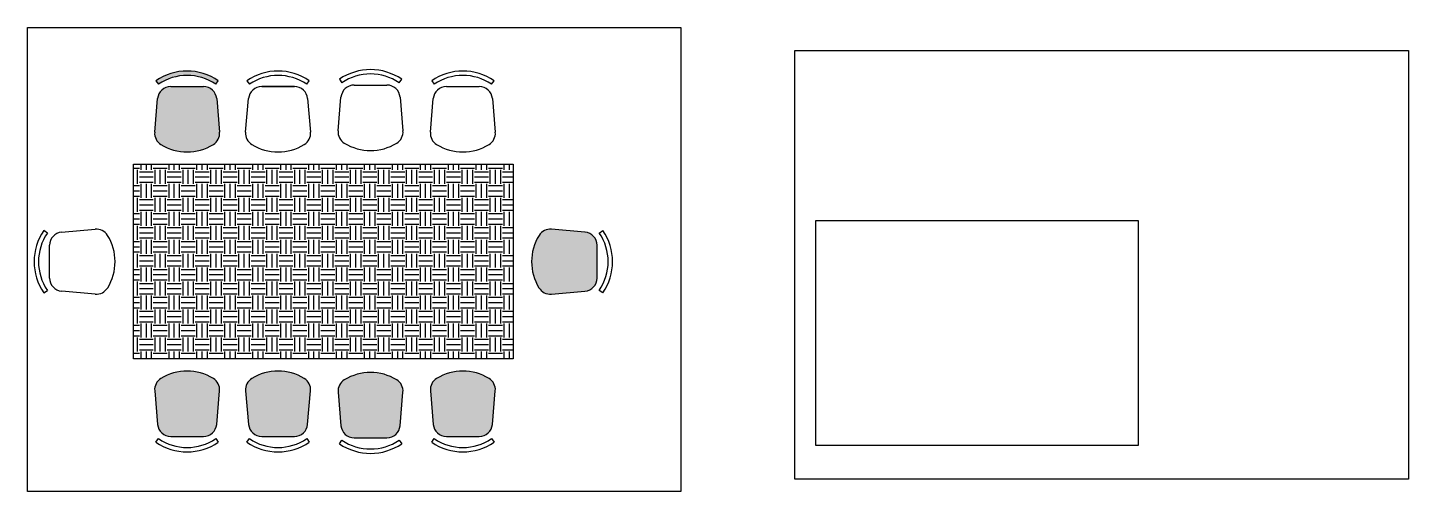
# Model space of a CAD drawing. Header units: millimetres. Extents: x 0 to 628, y -1 to 210.
import ezdxf

# ---------------------------------------------------------------- set-up
doc = ezdxf.new("R2010")
doc.units = ezdxf.units.MM
doc.layers.add('Layer1', color=30, linetype='Continuous', lineweight=30)
picture_1 = doc.add_image_def('image1.jpg', size_in_pixel=(1562, 1091))
picture_2 = doc.add_image_def('image2.jpg', size_in_pixel=(1562, 1091))

msp = doc.modelspace()

# ---------------------------------------------------------------- hatches: boundary and pattern name
at = {"true_color": 0xe6c15c}
h = msp.add_hatch(dxfattribs=at)
h.set_pattern_fill('DOTS', color=53)
h.paths.add_polyline_path([(85.96, 177.7, 0.389031), (79.96, 183.19), (65.09, 183.19, 0.389031), (59.1, 177.7), (57.77, 162.45, 0.283804), (60.61, 156.8, 0.282906), (84.44, 156.8, 0.283804), (87.29, 162.45)])
h.paths.add_polyline_path([(58.35, 185.85), (59.49, 184.2, -0.309364), (85.57, 184.2), (86.7, 185.85, 0.309364)])
h.paths.add_polyline_path([(258.92, 110.97, 0.389031), (253.42, 116.97), (238.18, 118.31, 0.283804), (232.52, 115.48, 0.282906), (232.5, 91.65, 0.283804), (238.15, 88.8), (253.4, 90.11, 0.389031), (258.9, 96.1)])
h.paths.add_polyline_path([(212.64, 44.79, 0.283804), (209.8, 50.44, 0.282906), (185.97, 50.44, 0.283804), (183.13, 44.79), (184.45, 29.54, 0.389031), (190.45, 24.04), (205.32, 24.04, 0.389031), (211.32, 29.54)])
h.paths.add_polyline_path([(170.67, 44.12, 0.283804), (167.83, 49.77, 0.282906), (144, 49.77, 0.283804), (141.15, 44.12), (142.48, 28.87, 0.389031), (148.48, 23.38), (163.35, 23.38, 0.389031), (169.34, 28.87)])
h.paths.add_polyline_path([(128.64, 44.79, 0.283804), (125.8, 50.44, 0.282906), (101.97, 50.44, 0.283804), (99.13, 44.79), (100.45, 29.54, 0.389031), (106.45, 24.04), (121.32, 24.04, 0.389031), (127.32, 29.54)])
h.paths.add_polyline_path([(87.29, 44.79, 0.283804), (84.44, 50.44, 0.282906), (60.61, 50.44, 0.283804), (57.77, 44.79), (59.1, 29.54, 0.389031), (65.09, 24.04), (79.96, 24.04, 0.389031), (85.96, 29.54)])
h = msp.add_hatch(dxfattribs=at)
h.set_pattern_fill('EARTH', color=53)
h.paths.add_polyline_path([(220.79, 147.96), (48.11, 147.96), (48.11, 59.27), (220.79, 59.27)])

# ---------------------------------------------------------------- linework, layer by layer
for p, q in [((0, 0), (0, 210)), ((297, 209.05), (297, -0.95))]:
    msp.add_line(p, q)
msp.add_lwpolyline([(48.11, 147.96), (220.79, 147.96), (220.79, 59.27), (48.11, 59.27)], close=True)
at = {"layer": 'Defpoints', "linetype": 'ByBlock', "lineweight": -2}
for p, q in [((58.35, 185.85), (59.49, 184.2)), ((65.09, 183.19), (79.96, 183.19)), ((85.57, 184.2), (86.7, 185.85)), ((99.71, 185.85), (100.84, 184.2)), ((126.93, 184.2), (128.06, 185.85)), ((141.74, 186.52), (142.87, 184.86)), ((148.48, 183.86), (163.35, 183.86)), ((168.95, 184.86), (170.09, 186.52)), ((183.71, 185.85), (184.84, 184.2)), ((190.45, 183.19), (205.32, 183.19)), ((210.93, 184.2), (212.06, 185.85)), ((57.77, 162.45), (59.1, 177.7)), ((85.96, 177.7), (87.29, 162.45)), ((99.13, 162.45), (100.45, 177.7)), ((127.32, 177.7), (128.64, 162.45)), ((141.15, 163.11), (142.48, 178.36)), ((169.34, 178.36), (170.67, 163.11)), ((183.13, 162.45), (184.45, 177.7)), ((211.32, 177.7), (212.64, 162.45)), ((8.98, 116.57), (7.32, 117.71)), ((15.48, 116.97), (30.73, 118.31)), ((253.42, 116.97), (238.18, 118.31)), ((259.93, 116.57), (261.58, 117.71)), ((10, 96.1), (9.99, 110.97)), ((258.9, 96.1), (258.92, 110.97)), ((7.35, 89.36), (9.01, 90.49)), ((30.76, 88.8), (15.51, 90.11)), ((238.15, 88.8), (253.4, 90.11)), ((261.55, 89.36), (259.9, 90.49)), ((57.77, 44.79), (59.1, 29.54)), ((85.96, 29.54), (87.29, 44.79)), ((99.13, 44.79), (100.45, 29.54)), ((127.32, 29.54), (128.64, 44.79)), ((141.15, 44.12), (142.48, 28.87)), ((169.34, 28.87), (170.67, 44.12)), ((183.13, 44.79), (184.45, 29.54)), ((211.32, 29.54), (212.64, 44.79)), ((58.35, 21.38), (59.49, 23.04)), ((65.09, 24.04), (79.96, 24.04)), ((85.57, 23.04), (86.7, 21.38)), ((99.71, 21.38), (100.84, 23.04)), ((106.45, 24.04), (121.32, 24.04)), ((126.93, 23.04), (128.06, 21.38)), ((141.74, 20.72), (142.87, 22.37)), ((148.48, 23.38), (163.35, 23.38)), ((168.95, 22.37), (170.09, 20.72)), ((183.71, 21.38), (184.84, 23.04)), ((190.45, 24.04), (205.32, 24.04)), ((210.93, 23.04), (212.06, 21.38))]:
    msp.add_line(p, q, dxfattribs=at)
msp.add_lwpolyline([(106.45, 183.19), (121.32, 183.19)], close=True, dxfattribs=at)
for centre, radius, start, end in [((72.53, 165.14), 25.1, 55.61966, 124.38034), ((113.89, 165.14), 25.1, 55.61966, 124.38034), ((155.91, 165.8), 25.1, 55.61966, 124.38034), ((155.91, 165.8), 23.1, 55.61966, 124.38034), ((197.89, 165.14), 25.1, 55.61966, 124.38034), ((65.09, 177.17), 6.02, 90, 175.03026), ((72.53, 165.14), 23.1, 55.61966, 124.38034), ((79.96, 177.17), 6.02, 4.96974, 90), ((106.45, 177.17), 6.02, 90, 175.03026), ((113.89, 165.14), 23.1, 55.61966, 124.38034), ((121.32, 177.17), 6.02, 4.96974, 90), ((148.48, 177.84), 6.02, 90, 175.03026), ((163.35, 177.84), 6.02, 4.96974, 90), ((190.45, 177.17), 6.02, 90, 175.03026), ((197.89, 165.14), 23.1, 55.61966, 124.38034), ((205.32, 177.17), 6.02, 4.96974, 90), ((63.77, 161.92), 6.02, 175.03026, 238.40697), ((81.29, 161.92), 6.02, 301.59303, 4.96974), ((105.12, 161.92), 6.02, 175.03026, 238.40697), ((122.65, 161.92), 6.02, 301.59303, 4.96974), ((147.15, 162.59), 6.02, 175.03026, 238.40697), ((155.91, 176.83), 22.74, 238.40697, 301.59303), ((164.67, 162.59), 6.02, 301.59303, 4.96974), ((189.12, 161.92), 6.02, 175.03026, 238.40697), ((206.65, 161.92), 6.02, 301.59303, 4.96974), ((72.53, 176.17), 22.74, 238.40697, 301.59303), ((113.89, 176.17), 22.74, 238.40697, 301.59303), ((197.89, 176.17), 22.74, 238.40697, 301.59303), ((28.05, 103.55), 25.1, 145.67925, 214.43994), ((28.05, 103.55), 23.1, 145.67925, 214.43994), ((16.01, 110.98), 6.02, 95.02933, 180.05959), ((31.26, 112.32), 6.02, 31.65262, 95.02933), ((17.02, 103.54), 22.74, 328.46656, 31.65262), ((251.89, 103.54), 22.74, 148.34738, 211.53344), ((237.65, 112.32), 6.02, 84.97067, 148.34738), ((252.9, 110.98), 6.02, 359.94041, 84.97067), ((240.85, 103.55), 23.1, 325.56006, 34.32075), ((240.85, 103.55), 25.1, 325.56006, 34.32075), ((16.02, 96.1), 6.02, 180.05959, 265.08985), ((252.88, 96.1), 6.02, 274.91015, 359.94041), ((31.27, 94.79), 6.02, 265.08985, 328.46656), ((237.63, 94.79), 6.02, 211.53344, 274.91015), ((63.77, 45.31), 6.02, 121.59303, 184.96974), ((72.53, 31.06), 22.74, 58.40697, 121.59303), ((81.29, 45.31), 6.02, 355.03026, 58.40697), ((105.12, 45.31), 6.02, 121.59303, 184.96974), ((113.89, 31.06), 22.74, 58.40697, 121.59303), ((122.65, 45.31), 6.02, 355.03026, 58.40697), ((155.91, 30.4), 22.74, 58.40697, 121.59303), ((189.12, 45.31), 6.02, 121.59303, 184.96974), ((197.89, 31.06), 22.74, 58.40697, 121.59303), ((206.65, 45.31), 6.02, 355.03026, 58.40697), ((147.15, 44.65), 6.02, 121.59303, 184.96974), ((164.67, 44.65), 6.02, 355.03026, 58.40697), ((65.09, 30.06), 6.02, 184.96974, 270), ((79.96, 30.06), 6.02, 270, 355.03026), ((106.45, 30.06), 6.02, 184.96974, 270), ((121.32, 30.06), 6.02, 270, 355.03026), ((148.48, 29.4), 6.02, 184.96974, 270), ((163.35, 29.4), 6.02, 270, 355.03026), ((190.45, 30.06), 6.02, 184.96974, 270), ((205.32, 30.06), 6.02, 270, 355.03026), ((72.53, 42.1), 25.1, 235.61966, 304.38034), ((72.53, 42.1), 23.1, 235.61966, 304.38034), ((113.89, 42.1), 25.1, 235.61966, 304.38034), ((113.89, 42.1), 23.1, 235.61966, 304.38034), ((155.91, 41.43), 25.1, 235.61966, 304.38034), ((155.91, 41.43), 23.1, 235.61966, 304.38034), ((197.89, 42.1), 25.1, 235.61966, 304.38034), ((197.89, 42.1), 23.1, 235.61966, 304.38034)]:
    msp.add_arc(centre, radius, start, end, dxfattribs=at)
for p in [(72.53, 153.43), (113.89, 153.43), (155.91, 154.09), (197.89, 153.43), (39.76, 103.56), (229.14, 103.56), (72.53, 53.81), (113.89, 53.81), (155.91, 53.14), (197.89, 53.81)]:
    msp.add_point(p, dxfattribs=at)
at = {"layer": 'Layer1'}
msp.add_lwpolyline([(0, 210), (297, 210), (297, -0.95), (0, -0.95)], close=True, dxfattribs=at)

# ---------------------------------------------------------------- pictures from other files: only their frames are drawn
image = msp.add_image(picture_2, insert=(348.77, 4.64), size_in_units=(279.02, 194.88))
image.dxf.flags = 7
image = msp.add_image(picture_1, insert=(358.32, 19.91), size_in_units=(146.6, 102.39))
image.dxf.flags = 7

doc.saveas('drawing.dxf')
